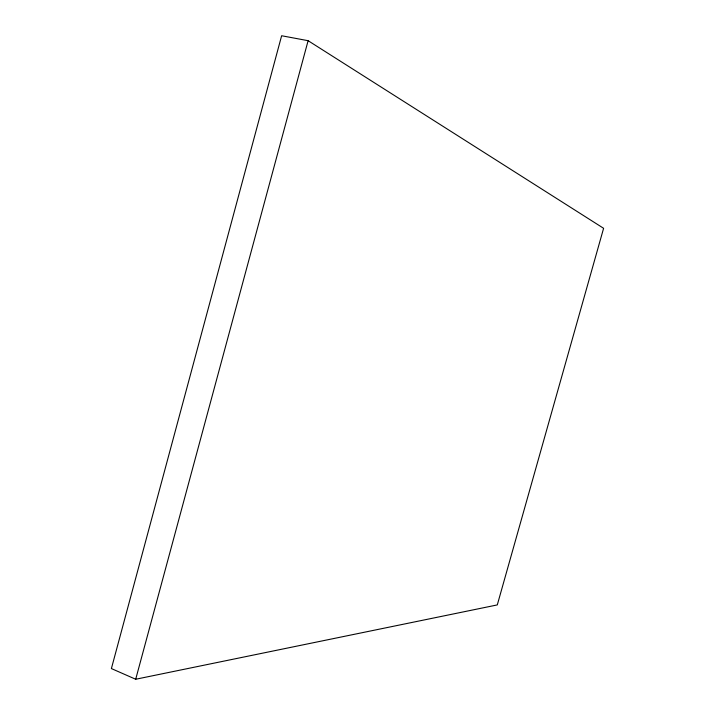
<?xml version="1.0" encoding="UTF-8"?>
<svg xmlns="http://www.w3.org/2000/svg" width="715" height="715" viewBox="0 0 715 715"><rect width="100%" height="100%" fill="white"/><g stroke="black" fill="none" stroke-linecap="round" stroke-linejoin="round"><path stroke-width="1.07" d="M135.698 679.25L308.111 40.692L281.63 35.75L111.397 668.57L135.698 679.25L497.291 604.917L603.603 228.3L308.111 40.692"/></g></svg>
